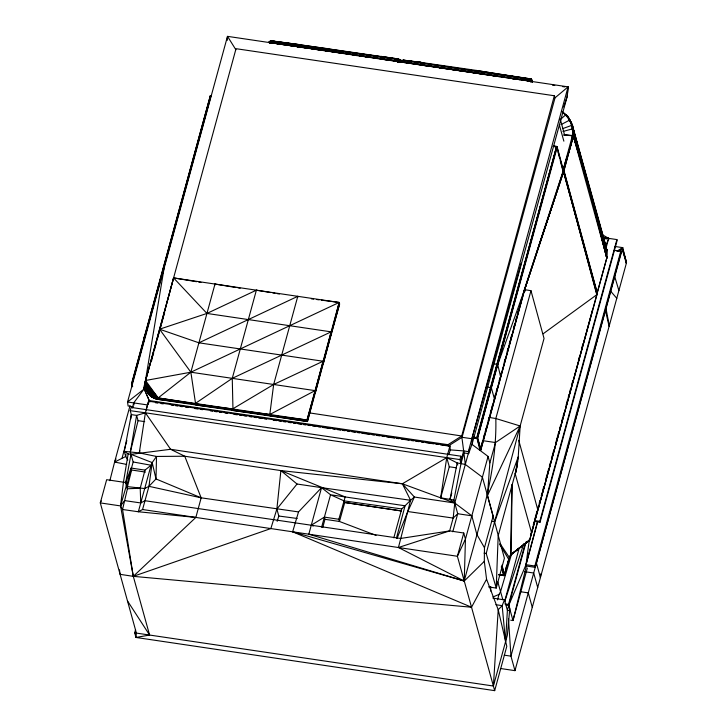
<?xml version="1.0" encoding="UTF-8"?>
<svg xmlns="http://www.w3.org/2000/svg" width="727" height="727" viewBox="0 0 727 727"><rect width="100%" height="100%" fill="white"/><g stroke="black" fill="none" stroke-linecap="round" stroke-linejoin="round"><path stroke-width="1.09" d="M562.562 112.222C582.336 126.216 567.405 152.352 563.38 170.173L524.476 289.237L500.585 376.568L497.731 364.636L524.985 288.483L563.47 171.563L563.071 170.481L597.185 293.872L529.71 539.97L510.627 554.774L529.592 540.27L606.8 258.04L591.169 196.735L574.739 136.603C572.994 131.878 573.703 123.09 569.395 120.246L560.971 124.653M562.643 128.634L572.367 125.135L574.775 136.621L587.043 181.786M403.176 60.65L399.396 59.923L398.487 59.005L381.13 56.424L380.494 59.314M147.608 390.526L145.927 389.154L145.182 386.173L145.518 380.494L173.58 277.905L339.182 302.459L339.6 303.968L307.439 421.524L158.55 399.441C149.789 398.696 144.219 390.054 145.218 381.848L158.132 397.933L158.55 399.441L232.576 408.974L273.661 384.483L323.097 361.237L323.524 362.746L339.182 302.459L321.37 300.133M512.117 484.954L511.172 554.637M510.018 556.064L511.435 554.138L529.71 539.97L510.908 554.765L508.473 559.899L504.093 575.62L498.604 574.839M135.576 629.6L134.686 632.835L135.967 637.461L494.678 690.65L506.792 646.339L498.213 609.744L486.563 579.201L484.309 561.362L484.473 547.731L493.151 515.988L482.392 477.212L465.307 464.426L457.174 462.935L446.741 457.628L402.367 483.773L280.886 470.596L184.749 456.229L156.523 456.447L139.284 452.921L124.281 451.358L131.323 414.608L130.233 410.673L131.124 407.411L460.863 456.192L461.554 458.692L461.018 463.499L453.939 500.031L457.719 513.735L452.785 531.755M484.473 547.731L476.839 534.436L471.823 515.816L454.766 503.02L414.39 497.032L410.582 500.285L321.552 487.653L298.515 511.917L292.645 531.801L464.253 581.027C478.084 527.675 497.159 474.367 495.823 418.525L530.974 290.7L524.421 289.619M399.396 59.923L400.159 60.25L399.686 62.449M606.682 257.113L606.791 250.824L606.091 246.48L572.367 125.135M402.531 62.195L403.44 59.796M603.21 237.993L606.936 250.479L606.818 257.903L599.293 224.779L573.176 128.833L573.339 136.004L606.818 257.903L596.631 294.835M132.632 386.737L132.141 383.62L211.084 95.519L210.212 96.046L131.487 383.892L132.15 386.455M508.473 559.899L510.499 555.501L511.908 484.745M562.371 112.394C569.704 117.501 573.412 126.752 572.458 135.558L563.916 134.986L573.249 135.858L580.937 159.985L573.176 128.833L574.712 137.003M599.339 224.843L603.383 239.492L606.818 257.903L591.187 195.608M593.141 203.478L593.168 202.733L606.936 250.479L603.465 240.719M591.169 196.735L606.818 257.903L603.365 240.882L597.285 217.437L606.936 250.479L603.465 240.464M420.397 64.967L421.006 62.34L402.994 60.059L530.983 79.334C532.255 79.961 531.301 82.851 530.419 80.779L402.313 61.804L401.513 62.313L402.431 61.895L524.158 80.288L521.986 79.979M473.586 438.063L476.73 438.526L477.675 437.963L557.182 147.308L556.555 146.427L553.347 145.982M132.141 383.62L131.478 384.156L132.06 384.683M540.434 577.556L540.588 574.157L540.434 577.556L536.417 563.08M530.955 81.488L530.346 80.788L531.055 81.642M397.923 62.222L398.487 59.005L400.159 60.25M397.969 61.786L397.442 61.059L289.119 45.392M531.101 81.815C532.128 75.29 530.428 82.278 530.565 81.987M574.712 137.194L573.339 136.004L585.071 174.789L573.176 128.833L574.712 136.821M134.686 632.835L493.397 686.034L498.213 609.744L502.166 605.636L504.474 599.866L492.951 598.157M488.626 586.943L496.223 588.07L504.393 558.218L487.481 495.541L489.853 462.835L495.532 442.552L520.15 425.977L544.041 338.446L530.974 290.7M505.583 604.582L508.845 605.064L509.8 608.544L507.364 635.189L493.397 686.034M144.091 340.1L144.282 337.864M158.55 399.441C150.198 397.342 143.092 389.536 145.518 380.494L159.458 331.03L158.604 334.293M227.124 40.53L227.496 36.35L568.087 86.858L567.242 96.273L472.259 443.443L468.633 453.639L463.926 452.939L461.709 435.982L554.337 95.755L236.03 48.691L143.682 387.745L149.798 401.886L143.682 387.745L147.045 388.254M440.507 444.833L448.359 445.987L462.072 437.29L555.028 97.827L568.087 86.858L567.242 96.273L563.734 106.969M563.898 135.04L572.458 135.558L563.08 170.1L563.943 170.6L597.376 293.19L596.922 293.835M376.059 535.39L339.454 521.468L338.846 519.269L345.171 496.941L280.886 470.596L276.869 509.045L270.844 528.565L133.295 576.347L120.082 574.33L119.492 569.868M487.481 495.541L520.15 425.977L486.209 553.456L496.223 588.07L498.177 535.835L516.524 468.851L518.251 456.765L520.15 425.977L495.823 418.525L489.271 417.443M131.578 384.401L210.339 95.8L211.084 95.519L210.212 96.046L210.93 95.682M131.505 383.756L132.032 384.483M144.382 336.746L143.873 340.109L144.4 336.61L145.036 336.474M473.668 437L477.675 437.963L480.901 449.604L480.556 450.195L479.956 450.177L476.803 437.463L556.555 146.427L557.455 149.78M501.921 565.152L504.647 574.966L504.302 575.566L503.702 575.539L501.285 566.815M596.985 294.689L557.091 146.799L556.482 146.445M269.572 42.784C269.472 41.339 267.636 42.884 269.363 42.057L289.491 45.147M402.385 61.786L401.64 62.204L402.431 61.895M499.549 544.132L508.864 559.554L504.629 575.112L503.702 575.539M529.292 540.052L526.012 564.706L508.764 605.309L505.892 604.382M126.007 454.302L125.707 456.501L127.834 460.018M130.733 419.025L131.323 414.608L136.603 415.399L145.391 412.8L459.927 459.591L461.018 463.499L463.926 452.939L465.307 464.426L454.766 503.02L453.157 518.069L449.631 530.91L398.432 547.513L410.582 500.285L402.367 483.773L170.609 449.295L130.987 454.339L128.152 453.912L124.281 451.358L125.707 456.501L114.602 462.063L109.85 480.701M128.152 453.912L123.436 482.192L120.546 505.919L122.545 509.491L138.348 511.763L142.565 509.518L148.953 486.318L152.188 462.581L156.523 456.447L156.005 478.948L148.953 486.318L144.7 488.553L126.407 486.527L133.168 461.972L130.333 452.058L136.603 415.399L138.066 420.651L130.333 452.058M580.882 159.531L573.176 128.833L574.721 136.658M453.939 500.031L440.662 497.841L446.741 457.628L449.94 445.887L148.626 401.204L146.063 409.964M144.6 385.701L164.057 268.399M270.28 42.657L270.508 41.303L272.143 40.921L298.379 44.483L271.507 40.921L270.017 41.285M517.006 466.461L515.452 473.286L518.251 456.765L494.751 521.75L491.507 521.323M509.518 557.718L500.085 543.669M126.244 485.536L125.744 482.537L130.987 454.339L152.188 462.581L156.005 478.948L201.161 497.822L298.515 511.917M269.808 42.929L270.208 41.039M390.317 60.232L398.732 61.641L398.187 62.204L398.732 59.096L398.632 61.559L397.878 62.095M397.106 538.271L407.783 511.535L414.39 497.032L402.367 483.773L454.766 503.02L449.995 499.422L457.174 462.935L457.746 465.016M515.452 473.286L517.769 461.536M270.044 42.811L270.471 40.894M297.743 46.828L298.324 44.483L392.771 58.569M397.778 61.622L397.505 61.504M521.168 263.247L471.859 438.744L468.352 451.612L468.633 453.639M563.507 170.863L563.643 170.291C565.551 154.069 579.119 136.194 569.913 120.1C566.315 111.776 565.342 115.602 559.826 119.964M325.96 50.817L326.587 48.5L325.96 50.817L329.304 51.308M503.348 77.344L504.011 75.045L530.247 78.807L531.173 79.034L532.137 82.287M399.359 62.331L399.805 60.332L399.096 59.732M400.086 62.54L400.641 60.35M537.371 521.977L526.012 564.706L526.403 566.033L512.989 620.54L510.745 620.204M127.507 486.318L131.632 470.015L131.087 468.061L144.982 470.115L151.071 465.235L152.188 462.581M503.229 77.144L503.593 77.289M532.328 81.906L531.382 79.143L530.419 81.46M616.959 251.224L622.712 247.634L622.158 248.589L626.52 262.729L622.712 247.634L614.86 246.471M307.439 421.524L307.021 420.015L158.132 397.933L145.509 387.645C146.972 393.289 152.506 397.16 158.132 397.933L307.439 421.524L323.097 361.237L198.907 342.817L159.549 329.204L159.758 329.958L160.967 325.651L159.758 329.958M130.233 410.673L145.391 412.8L170.609 449.295L184.749 456.229L201.161 497.822L195.854 517.433L138.348 511.763L140.756 502.948L140.211 488.235L144.982 470.115M151.407 361.401L152.27 358.147M152.852 355.985L153.715 352.731M154.288 350.559L156.596 341.881M157.168 339.718L158.032 336.465M161.485 323.451L173.58 277.905L196.581 281.712M396.479 538.035L405.057 505.774L410.582 500.285M132.369 407.929L133.713 402.894L144.046 389.054L127.543 401.986L128.106 406.002L133.25 406.766M461.554 458.692L463.644 450.913L468.352 451.612M563.943 170.6L573.339 136.004L574.73 137.412M526.403 566.033L535.245 567.342L621.067 252.469L620.74 251.306L614.106 250.324M500.449 668.495L514.97 670.648L626.311 263.428L622.158 248.589L622.712 247.634M126.643 464.417L114.602 462.063L130.033 405.648M122.109 457.91L126.852 440.553M148.626 401.204L145.391 412.8L139.284 452.921L139.884 450.804M486.563 579.201L471.523 607.236L133.295 576.347L122.545 509.491L127.416 488.78L126.707 484.436L125.744 482.537L106.651 479.711L100.299 502.911L136.394 633.09L135.967 637.461L149.589 635.044L133.295 576.347L120.546 505.919L124.635 500.612L140.756 502.948L151.071 465.235L133.168 461.972M315.064 390.626L190.865 372.206L159.549 329.204L206.941 313.437L331.139 331.848L315.482 392.135L315.064 390.626L269.799 414.499L195.772 404.966L190.865 372.206L214.983 284.048L235.784 287.492M270.617 292.545L256.386 290.182L232.258 378.349L232.994 410.482L307.021 420.015L339.6 303.968M198.907 342.817L297.779 296.325L273.661 384.483L269.799 414.499L270.217 416.008M307.021 420.015L339.182 302.459L190.865 372.206L158.132 397.933L155.578 398.741L152.179 396.333M280.886 470.596L297.025 484.018L321.552 487.653L308.811 534.209L464.253 581.027L484.309 561.362M321.607 527.229L330.549 494.778L321.552 487.653M322.761 527.411L324.978 519.314L324.369 517.115L311.265 525.23L144.991 500.712L140.756 502.948M393.825 537.835L401.731 508.936L405.057 505.774L330.549 494.778L344.053 500.876L401.731 508.936M448.904 454.784L450.24 449.895L449.94 445.887L448.359 445.987L447.996 444.679L149.435 400.577M459.927 459.591L460.863 456.192M472.259 443.443L471.859 438.744L568.087 86.858M465.307 464.426L469.497 449.113M524.74 289.064L480.756 449.986L480.011 450.267L481.147 446.614M481.737 444.433L482.637 441.171M483.828 436.809L484.718 433.546M485.318 431.365L486.209 428.103M488.29 420.479L489.189 417.216M490.38 412.863L491.27 409.592M491.87 407.42L492.761 404.148M494.823 396.624L495.687 393.461M496.268 391.344L497.132 388.173M499.158 380.775L500.022 377.613M500.612 375.459L501.503 372.188M504.193 362.373L505.083 359.102M507.173 351.468L508.064 348.197M509.263 343.835L510.154 340.572M510.754 338.391L511.644 335.12M513.735 327.486L514.634 324.215M515.825 319.853L516.715 316.581M517.315 314.4L518.206 311.129M520.296 303.495L521.786 298.043M500.303 377.622L480.174 450.104M563.152 170.591L563.416 171.372L524.985 288.483L480.883 449.74L479.956 450.177M313.228 526.03L311.265 525.23L400.595 538.453L449.631 530.91L463.744 533.009L457.383 556.264L494.678 690.65M471.896 444.315L488.071 456.429L465.444 539.143L457.383 556.264L142.565 509.518M505.674 569.105L506.519 566.033M508.864 559.554L504.302 575.566M504.574 601.583L519.214 548.067M527.339 568.087L512.989 620.54L508.527 604.437L525.303 543.114M605.982 248.189L608.672 238.365L601.911 234.494M526.139 541.806L507.391 610.371L505.529 641.796L502.166 605.636L495.878 604.71M533.3 524.785L534.163 521.622M534.745 519.514L537.062 511.072M537.644 508.918L538.543 505.647M539.143 503.457L540.043 500.185M541.242 495.814L542.142 492.533M542.742 490.352L543.632 487.072M545.732 479.429L547.231 473.968M547.831 471.787L548.731 468.506M549.33 466.325L550.23 463.044M551.42 458.673L552.32 455.402M552.92 453.212L553.82 449.94M555.919 442.289L557.418 436.827M558.009 434.646L558.909 431.365M559.508 429.184L560.408 425.904M561.607 421.533L562.507 418.261M563.107 416.071L564.007 412.8M566.097 405.148L567.596 399.686M568.196 397.505L569.096 394.225M569.695 392.044L570.595 388.763M571.795 384.392L572.685 381.121M578.383 360.365L579.283 357.084M581.973 347.261L582.872 343.98M530.474 536.144L537.344 511.081M592.441 310.129L537.853 509.981L518.724 440.271M537.644 522.086L526.012 564.706L534.854 566.015L535.245 567.342M534.918 521.459L540.052 522.222L539.816 521.332L616.896 239.583L603.074 237.529M540.052 522.222L617.141 240.455L616.896 239.583M534.854 566.015L620.74 251.306M449.995 499.422L451.785 492.951M440.662 497.841L449.277 466.761L446.741 457.628M497.504 599.893L499.022 594.422L500.585 591.551L511.726 553.511M161.576 323.506L163.093 318.126M163.702 315.972L164.611 312.746M126.707 484.436L120.546 505.919L100.299 502.911L101.262 500.948M563.843 170.436L524.985 288.483L525.585 290.646M277.169 521.341L278.805 516.025L276.869 509.045L297.025 484.018M326.514 48.591L398.55 59.014C399.023 60.704 402.004 61.795 403.076 60.623M528.856 540.597L529.719 540.007M145.455 386.219L145.036 384.71L145.636 383.356M504.683 601.62L523.803 543.705M524.985 288.483L563.57 171.954L573.249 135.858L573.085 128.706L562.952 131.478M509.554 557.518L508.709 559.835M153.67 304.904L150.743 313.501L151.398 313.237M309.657 48.445L268.608 42.457L269.29 42.075M529.41 540.007L528.765 540.634M125.744 482.537L131.087 468.061M210.648 95.673L131.787 384.592M268.854 42.42L397.496 61.159L398.014 62.059L397.369 61.068M401.867 62.149L482.574 73.854M605.891 245.753L608.672 238.365L603.047 237.665M530.983 79.334L476.339 70.419L475.694 72.991L469.06 72.028M398.441 62.086L398.414 59.096M114.602 462.063L116.002 459.001M509.363 557.891L510.499 555.501M477.194 438.09L556.737 146.518L477.103 437.536L480.574 450.158L477.194 438.09L473.568 437.59M480.901 449.604L480.447 450.113M504.647 574.966L503.838 575.611M145.6 387.691L145.055 383.256L145.936 382.002M603.401 240.946L606.818 257.903L603.346 240.846M606.791 250.824L606.091 246.644M148.608 403.412L147.408 404.93L127.543 401.986L227.496 36.35L235.884 49.745M403.649 59.768L402.822 62.095M269.99 41.33L380.975 56.715L398.341 59.278L399.805 60.332L403.24 60.904M530.892 78.943L476.258 70.51M133.295 576.347L195.854 517.433M511.363 554.401L529.592 540.27L529.047 540.252M543.133 333.793L597.003 294.553M195.354 403.458L232.258 378.349L331.139 331.848L331.557 333.357M447.996 444.679L461.709 435.982L309.411 412.881M617.541 251.288L622.158 248.589M618.341 251.224L622.321 249.043L510.954 656.154L514.97 670.648M256.386 290.182L206.941 313.437L173.58 277.905M492.897 596.994L499.022 594.422M531.155 79.416L402.894 60.305M531.246 81.706L531.573 79.388L532.219 81.551M155.242 397.987L157.068 399.159L156.65 397.651L154.115 398.187L152.352 396.797M529.401 540.425L528.947 540.461M596.74 294.499L563.38 170.909M210.348 95.946L210.848 95.909M504.284 575.257L502.103 566.497M530.346 80.788L531.01 81.233M190.865 372.206L145.518 380.494L158.132 397.933L146.881 391.235L146 389.09L158.132 397.933L145.055 383.256M155.578 398.741L155.16 397.233L152.688 397.478L150.08 395.652L149.662 394.143L147.935 393.307L147.517 391.798L156.65 397.651M140.211 488.235L127.416 488.78L126.743 487.281M154.115 398.187L153.697 396.678L151.334 396.633L150.916 395.125L148.935 394.534L146 389.09M398.823 59.251L399.614 60.214L399.178 62.222L398.732 61.641M480.247 449.877L480.756 449.84L477.539 438.208L473.604 437.29M530.983 533.236L531.628 532.964L515.043 473.186M525.285 78.652L529.765 78.879M493.951 399.795L494.605 399.523L491.37 387.882L487.372 386.918M524.83 78.489L530.365 78.843L525.412 78.425M132.078 383.911L131.596 383.901L132.35 386.637M603.056 237.956L608.672 238.365L608.917 239.238M450.24 449.895L463.644 450.913M148.935 394.534L152.688 397.478L152.27 395.97L150.08 395.652M409.828 61.213L412.073 61.441M414.326 61.668L421.069 62.358L409.855 61.113M526.275 80.515L530.528 80.97M404.248 60.495L406.493 60.741M311.347 298.824L313.573 299.115M316.917 299.551L319.144 299.842M566.297 114.975L562.016 111.404M278.805 516.025L297.207 518.469M300.996 47.291L303.168 47.6M306.421 48.055L308.593 48.364M311.847 48.827L314.019 49.136M316.19 49.436L318.362 49.745M320.534 50.054L323.788 50.517M552.529 85.177L554.774 85.495M562.625 86.604L564.87 86.913M326.641 48.518L271.035 40.966L275.333 41.802M512.017 78.598L514.18 78.916M527.184 80.797L529.356 81.106M407.783 511.535L453.157 518.069L457.719 513.735L471.823 515.816M420.933 62.431L476.339 70.419M331.53 51.635L333.757 51.953M335.983 52.28L343.789 53.416M346.016 53.743L368.298 56.997M370.525 57.324L388.145 59.914M354.967 55.307L357.184 55.634M364.963 56.77L367.18 57.097M374.959 58.233L377.177 58.56M423.714 65.448L425.931 65.766M429.248 66.248L431.456 66.566M433.674 66.893L435.882 67.211M439.199 67.693L441.407 68.011M443.624 68.338L445.833 68.656M449.15 69.138L451.367 69.456M452.821 69.856L455.784 70.101M458.001 70.419L461.318 70.901M463.526 71.228L465.743 71.546M483.028 74.281L485.2 74.59M492.77 75.699L494.933 76.017M497.095 76.335L499.258 76.653M512.253 78.552L514.416 78.87M517.66 79.343L519.823 79.661M404.157 62.286L495.614 76.053M523.049 79.861L531.119 81.479M553.265 146.118L556.882 146.618L562.789 169.4M553.183 146.345L557.182 147.308M604.428 238.565L606.672 238.901M493.733 363.673L497.731 364.636M473.559 437.863L476.703 438.326L477.575 437.799L556.927 146.627M462.072 437.29L471.859 438.744M483.591 440.78L495.532 442.552M155.405 402.722L157.65 403.049M161.021 403.549L163.266 403.876M171.127 405.039L173.371 405.375M175.616 405.702L177.861 406.029M180.105 406.366L182.35 406.693M185.712 407.193L187.957 407.529M194.691 408.519L198.062 409.019M200.307 409.346L202.551 409.683M210.403 410.846L212.657 411.173M214.901 411.509L217.146 411.836M219.39 412.173L221.635 412.5M224.997 413L227.242 413.327M233.976 414.326L237.347 414.817M239.592 415.153L241.837 415.48M244.081 415.817L246.326 416.144M249.688 416.644L251.933 416.98M254.177 417.307L256.431 417.643M258.676 417.97L262.038 418.47M264.283 418.797L266.527 419.134M273.261 420.124L276.633 420.624M278.877 420.951L281.122 421.287M283.366 421.615L285.611 421.951M288.973 422.451L291.218 422.778M293.463 423.114L295.707 423.441M297.952 423.777L301.323 424.268M303.568 424.604L305.813 424.931M308.057 425.268L310.302 425.595M312.546 425.931L315.918 426.422M318.162 426.758L320.407 427.085M322.652 427.421L330.503 428.585M332.748 428.912L334.993 429.248M337.237 429.575L340.609 430.075M342.853 430.402L345.098 430.738M347.342 431.066L349.587 431.402M351.832 431.729L355.203 432.229M357.448 432.556L359.692 432.892M361.937 433.219L369.789 434.382M372.033 434.719L374.278 435.046M376.522 435.382L379.894 435.873M382.138 436.209L384.383 436.536M386.628 436.872L394.488 438.036M396.733 438.363L398.978 438.699M401.222 439.026L409.074 440.189M411.318 440.517L413.563 440.853M415.808 441.18L419.179 441.68M421.424 442.007L423.668 442.343M425.913 442.67L433.774 443.833M436.018 444.17L438.263 444.497M138.066 420.651L144.673 421.633M449.277 466.761L456.547 467.843M534.672 520.568L539.816 521.332M131.632 470.015L145.518 472.077M401.249 510.89L344.743 502.502L344.053 500.876M324.978 519.314L339.454 521.468L344.743 502.502L401.231 510.954M524.803 571.704L533.691 573.021L537.716 587.507M499.812 574.621L502.948 575.084M498.686 574.703L502.875 575.321M520.487 591.723L528.265 592.878L532.282 607.363M504.883 603.901L508.527 604.437M509.218 610.644L507.391 610.371L504.474 599.866M504.247 655.163L510.954 656.154L508.482 618.668M523.158 79.725L530.792 81.051M384.856 59.696L387.028 60.014M394.625 61.15L398.632 61.886M324.369 517.115L338.846 519.269M272.48 42.993L274.679 43.329M276.878 43.656L279.068 43.993M281.267 44.329L283.466 44.665M286.756 45.165L288.955 45.492M484.055 553.12L486.209 553.456M477.903 73.363L480.111 73.727M272.807 292.908L274.997 293.272M277.187 293.635L279.377 293.999M237.974 287.856L240.164 288.219M198.771 282.076L200.961 282.44M394.879 58.96L396.987 59.341M391.898 58.487L381.13 56.424M279.85 42.484L271.534 40.894L275.887 41.793M148.953 486.318L201.161 497.822M275.088 41.884L270.762 41.075M556.4 146.581L557.191 147.045M397.287 61.195L398.114 62.313M562.998 170.327L563.843 170.936L597.276 293.535M398.996 59.723L270.389 41.121M292.645 531.801L471.523 607.236M398.432 547.513L464.253 581.027L465.444 539.143L463.744 533.009M574.739 136.603L573.176 128.833L606.936 250.479L603.465 240.264M605.046 237.029L606.981 238.129M152.688 397.478L147.935 393.307L149.862 394.425M149.698 394.706L147.935 393.307L149.762 394.479M146.672 390.481L158.132 397.933L145.036 384.71M149.662 394.143L152.27 395.97L147.517 391.798L155.16 397.233M147.935 393.307L150.48 395.125M146.418 390.599L148.154 391.862M148.517 393.025L152.27 395.97M147.517 391.798L153.697 396.678M397.533 61.768L398.387 62.504M531.691 79.743L532.3 82.106M145.182 386.173L158.132 397.933M574.757 137.63L573.339 136.004L587.089 182.086L585.035 174.725M610.762 291.327L616.805 298.343M570.104 120.155L570.804 122.445L570.195 120.264L566.46 114.993M574.803 137.939L573.339 136.004L578.919 152.725M597.276 218.845L599.293 226.133M580.882 158.64L578.928 151.643M127.443 600.838L149.589 635.044M604.491 243.127L605.691 245.762M604.5 242.954L606.091 246.48L602.992 237.565M604.364 243.327L605.546 245.962M587.08 180.787L585.053 173.626M626.111 262.838L626.311 263.428M603.455 240.046L606.936 250.479L591.224 195.872M554.337 95.755L555.028 97.827M603.437 239.828L606.936 250.479L599.348 224.879M603.41 239.646L606.936 250.479L603.383 239.492M614.76 276.705L618.913 290.627M497.777 581.891L502.848 599.693M578.983 152.57L580.855 159.168M578.965 152.079L580.855 158.777M586.989 180.914L585.117 174.271L587.007 181.432M597.367 218.064L599.248 224.907M597.312 217.591L600.302 228.26M524.912 288.81L525.512 290.954M622.521 248.334L626.52 262.729M578.974 152.27L580.846 158.986M578.946 151.861L580.937 159.985M585.09 173.898L587.062 181.914M559.327 124.826L563.861 141.165M488.071 456.429L489.853 462.835M501.875 566.687L504.056 575.62L501.585 566.806M297.779 296.325L297.988 297.079M214.983 284.048L215.192 284.802M591.251 196.308L593.123 203.069M591.26 196.49L593.132 203.251M599.248 225.752L597.376 218.409L599.23 225.261M597.367 218.663L599.239 225.524M585.117 174.616L587.016 181.577M560.326 119.273L564.47 134.622M558.009 151.943L559.699 158.459M560.263 160.622L562.507 169.3M269.281 42.784L268.826 42.266M605.482 310.62L609.126 326.414M606.018 308.639L609.308 325.741M133.713 402.894L134.004 404.912M397.769 61.259L397.796 61.859M490.698 586.571L490.761 591.087"/></g></svg>
